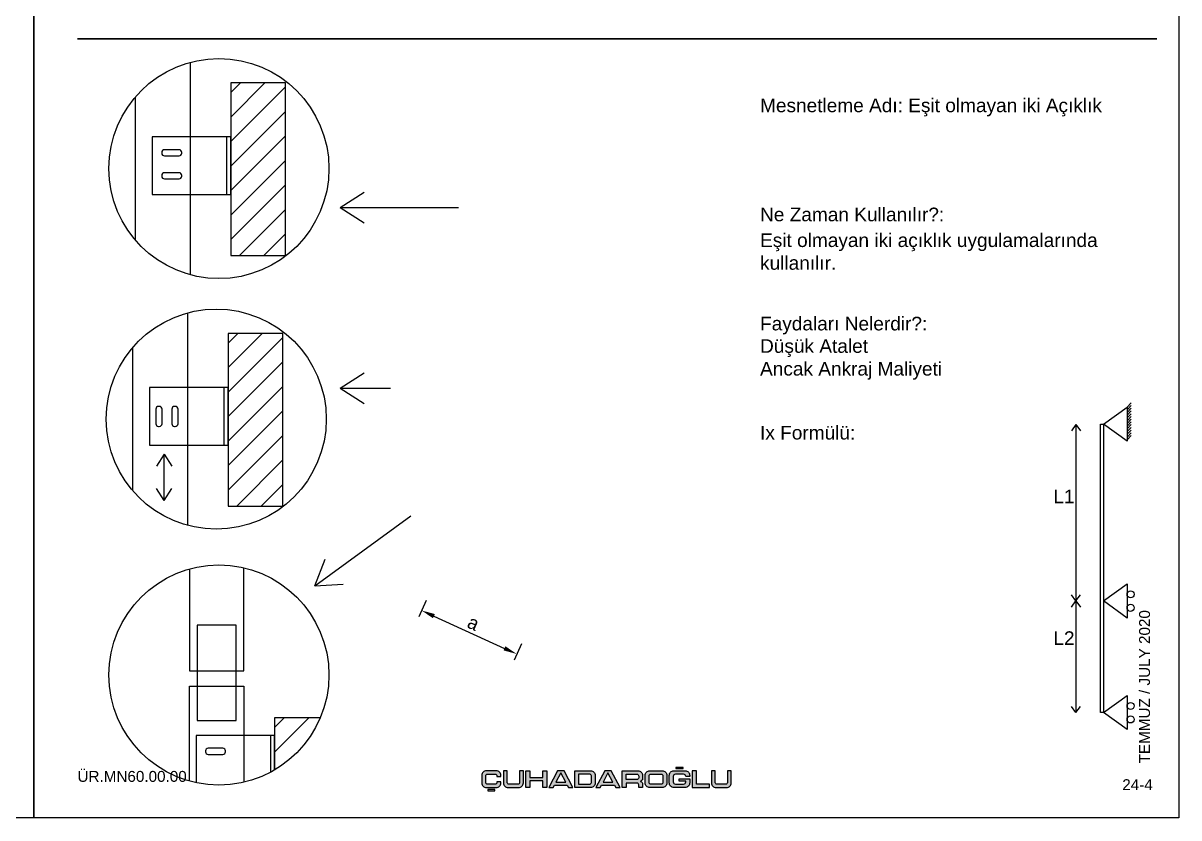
# Model space of a CAD drawing. Header units: millimetres. Extents: x 11916 to 12756, y 2720 to 3017.
# Drawn here: x 12544 to 12756, y 2720.1 to 2865.8 of the extents above; entities that cross this region are included whole.
import ezdxf

# ---------------------------------------------------------------- set-up
doc = ezdxf.new("R2010")
doc.units = ezdxf.units.MM
doc.layers.add('ANTET', color=7, linetype='Continuous')
doc.layers.add('ANTET_K', color=179, linetype='Continuous')
doc.dimstyles.new('ISO-25', dxfattribs={"dimtxt": 2.5, "dimasz": 2.5, "dimexe": 1.25, "dimexo": 0.625, "dimtad": 1, "dimtxsty": 'Standard', "dimcen": 2.5, "dimadec": 0, "dimazin": 0, "dimtfac": 1, "dimtmove": 0, "dimatfit": 3, "dimfxl": 1, "dimarcsym": 0})

# ---------------------------------------------------------------- blocks, each defined once
blk = doc.blocks.new('*D6')
at = {"layer": 'ANTET', "color": 0, "linetype": 'ByBlock', "lineweight": -2, "transparency": 16777216}
for p, q in [((12617.92, 2760), (12616.56, 2757.02)), ((12619.36, 2757.12), (12632.29, 2751.21)), ((12635.41, 2752.02), (12634.05, 2749.04))]:
    blk.add_line(p, q, dxfattribs=at)
at = {"layer": 'ANTET', "color": 0, "transparency": 16777216}
for points in [[(12619.53, 2757.5), (12619.18, 2756.74), (12617.08, 2758.16)], [(12632.46, 2751.59), (12632.12, 2750.84), (12634.56, 2750.18)]]:
    blk.add_solid(points, dxfattribs=at)
at = {"layer": 'Defpoints', "color": 0, "transparency": 16777216}
for p in [(12618.18, 2760.57), (12635.66, 2752.59), (12634.56, 2750.18)]:
    blk.add_point(p, dxfattribs=at)
at = {"layer": 'ANTET', "color": 0, "transparency": 16777216, "insert": (12626.6, 2755.87), "char_height": 2.5, "attachment_point": 5, "rotation": 335.4687}
blk.add_mtext('a', dxfattribs=at)
blk = doc.blocks.new('ÇUHADAROĞLU')
at = {"layer": 'ANTET'}
h = blk.add_hatch(color=7, dxfattribs=at)
h.paths.add_polyline_path([(159.1, 19.64, -0.414214), (159.42, 19.96), (160.84, 19.96, -0.414214), (161.16, 19.64), (161.16, 19.54), (161.9, 19.54), (161.9, 19.73, 0.414214), (161.05, 20.59), (159.21, 20.59, 0.414214), (158.36, 19.73), (158.36, 18.36, 0.414214), (159.21, 17.51), (161.05, 17.51, 0.414214), (161.9, 18.36), (161.9, 18.55), (161.16, 18.55), (161.16, 18.46, -0.414214), (160.84, 18.13), (159.42, 18.13, -0.414214), (159.1, 18.46)])
h.paths.add_polyline_path([(159.48, 17.12), (159.48, 16.9), (160.78, 16.9), (160.78, 17.12)])
h.paths.add_polyline_path([(165.15, 17.51, 0.414214), (166, 18.36), (166, 20.59), (165.29, 20.59), (165.29, 18.39, -0.414214), (165.03, 18.13), (163.32, 18.13, -0.414214), (163.06, 18.39), (163.06, 20.59), (162.35, 20.59), (162.35, 18.36, 0.414214), (163.2, 17.51)])
h.paths.add_polyline_path([(167.19, 18.73), (169.58, 18.73), (169.58, 17.51), (170.32, 17.51), (170.32, 20.59), (169.58, 20.59), (169.58, 19.36), (167.19, 19.36), (167.19, 20.59), (166.45, 20.59), (166.45, 17.51), (167.19, 17.51)])
h.paths.add_polyline_path([(170.66, 17.51), (171.46, 17.51), (171.69, 17.95), (174.05, 17.95), (174.29, 17.51), (175.09, 17.51), (173.48, 20.6), (172.27, 20.6)])
h.paths.add_polyline_path([(171.97, 18.49), (172.87, 20.23), (173.78, 18.49)], flags=16)
h.paths.add_polyline_path([(175.43, 17.51), (178.34, 17.51, 0.414214), (179.19, 18.36), (179.19, 19.73, 0.414214), (178.34, 20.59), (175.43, 20.59)])
h.paths.add_polyline_path([(176.14, 19.96), (178.15, 19.96, -0.414214), (178.47, 19.64), (178.47, 18.46, -0.414214), (178.15, 18.13), (176.14, 18.13)], flags=16)
h.paths.add_polyline_path([(180.34, 17.95), (182.7, 17.95), (182.94, 17.51), (183.74, 17.51), (182.13, 20.6), (180.92, 20.6), (179.31, 17.51), (180.11, 17.51)])
h.paths.add_polyline_path([(180.62, 18.49), (181.52, 20.23), (182.43, 18.49)], flags=16)
h.paths.add_polyline_path([(184.84, 18.34), (186.84, 18.34, -0.414214), (187.17, 18.02), (187.17, 17.51), (187.88, 17.51), (187.88, 18.21, 0.203358), (187.78, 18.44, 0.098259), (187.5, 18.62), (187.5, 18.7, 0.058399), (187.74, 18.83, 0.246853), (187.88, 19.09), (187.88, 19.73, 0.414214), (187.03, 20.59), (184.13, 20.59), (184.13, 17.51), (184.84, 17.51)])
h.paths.add_polyline_path([(184.84, 18.99), (184.84, 19.96), (186.82, 19.96, -0.414214), (187.17, 19.61), (187.17, 19.31, -0.414214), (186.84, 18.99)], flags=16)
h.paths.add_polyline_path([(191.45, 17.51, 0.414214), (192.31, 18.36), (192.31, 19.73, 0.414214), (191.45, 20.59), (189.19, 20.59, 0.414214), (188.33, 19.73), (188.33, 18.36, 0.414214), (189.19, 17.51)])
h.paths.add_polyline_path([(189.37, 18.13, -0.414214), (189.05, 18.46), (189.05, 19.64, -0.414214), (189.37, 19.96), (191.27, 19.96, -0.414214), (191.59, 19.64), (191.59, 18.46, -0.414214), (191.27, 18.13)], flags=16)
h.paths.add_polyline_path([(193.61, 17.51), (195.66, 17.51, 0.414214), (196.51, 18.36), (196.51, 19.11), (194.59, 19.11), (194.59, 18.7), (195.78, 18.7), (195.78, 18.54, -0.414214), (195.37, 18.13), (193.9, 18.13, -0.414214), (193.49, 18.54), (193.49, 19.55, -0.414214), (193.9, 19.96), (195.37, 19.96, -0.407741), (195.78, 19.56), (196.51, 19.56), (196.51, 19.73, 0.414214), (195.66, 20.59), (193.61, 20.59, 0.414214), (192.76, 19.73), (192.76, 18.36, 0.414214)])
h.paths.add_polyline_path([(195.28, 20.97), (195.28, 21.19), (193.99, 21.19), (193.99, 20.97)])
h.paths.add_polyline_path([(200.14, 17.51), (200.14, 18.13), (197.76, 18.13), (197.76, 20.59), (196.97, 20.59), (196.97, 17.51)])
h.paths.add_polyline_path([(201.2, 18.39), (201.2, 20.59), (200.48, 20.59), (200.48, 18.36, 0.414214), (201.34, 17.51), (203.28, 17.51, 0.414214), (204.13, 18.36), (204.13, 20.59), (203.42, 20.59), (203.42, 18.39, -0.414214), (203.16, 18.13), (201.46, 18.13, -0.414214)])
h = blk.add_hatch(color=7, dxfattribs=at)
h.paths.add_polyline_path([(159.1, 19.64, -0.414214), (159.42, 19.96), (160.84, 19.96, -0.414214), (161.16, 19.64), (161.16, 19.54), (161.9, 19.54), (161.9, 19.73, 0.414214), (161.05, 20.59), (159.21, 20.59, 0.414214), (158.36, 19.73), (158.36, 18.36, 0.414214), (159.21, 17.51), (161.05, 17.51, 0.414214), (161.9, 18.36), (161.9, 18.55), (161.16, 18.55), (161.16, 18.46, -0.414214), (160.84, 18.13), (159.42, 18.13, -0.414214), (159.1, 18.46)])
h.paths.add_polyline_path([(159.48, 17.12), (159.48, 16.9), (160.78, 16.9), (160.78, 17.12)])
h.paths.add_polyline_path([(165.15, 17.51, 0.414214), (166, 18.36), (166, 20.59), (165.29, 20.59), (165.29, 18.39, -0.414214), (165.03, 18.13), (163.32, 18.13, -0.414214), (163.06, 18.39), (163.06, 20.59), (162.35, 20.59), (162.35, 18.36, 0.414214), (163.2, 17.51)])
h.paths.add_polyline_path([(167.19, 18.73), (169.58, 18.73), (169.58, 17.51), (170.32, 17.51), (170.32, 20.59), (169.58, 20.59), (169.58, 19.36), (167.19, 19.36), (167.19, 20.59), (166.45, 20.59), (166.45, 17.51), (167.19, 17.51)])
h.paths.add_polyline_path([(170.66, 17.51), (171.46, 17.51), (171.69, 17.95), (174.05, 17.95), (174.29, 17.51), (175.09, 17.51), (173.48, 20.6), (172.27, 20.6)])
h.paths.add_polyline_path([(171.97, 18.49), (172.87, 20.23), (173.78, 18.49)], flags=16)
h.paths.add_polyline_path([(175.43, 17.51), (178.34, 17.51, 0.414214), (179.19, 18.36), (179.19, 19.73, 0.414214), (178.34, 20.59), (175.43, 20.59)])
h.paths.add_polyline_path([(176.14, 19.96), (178.15, 19.96, -0.414214), (178.47, 19.64), (178.47, 18.46, -0.414214), (178.15, 18.13), (176.14, 18.13)], flags=16)
h.paths.add_polyline_path([(180.34, 17.95), (182.7, 17.95), (182.94, 17.51), (183.74, 17.51), (182.13, 20.6), (180.92, 20.6), (179.31, 17.51), (180.11, 17.51)])
h.paths.add_polyline_path([(180.62, 18.49), (181.52, 20.23), (182.43, 18.49)], flags=16)
h.paths.add_polyline_path([(184.84, 18.34), (186.84, 18.34, -0.414214), (187.17, 18.02), (187.17, 17.51), (187.88, 17.51), (187.88, 18.21, 0.203358), (187.78, 18.44, 0.098259), (187.5, 18.62), (187.5, 18.7, 0.058399), (187.74, 18.83, 0.246853), (187.88, 19.09), (187.88, 19.73, 0.414214), (187.03, 20.59), (184.13, 20.59), (184.13, 17.51), (184.84, 17.51)])
h.paths.add_polyline_path([(184.84, 18.99), (184.84, 19.96), (186.82, 19.96, -0.414214), (187.17, 19.61), (187.17, 19.31, -0.414214), (186.84, 18.99)], flags=16)
h.paths.add_polyline_path([(191.45, 17.51, 0.414214), (192.31, 18.36), (192.31, 19.73, 0.414214), (191.45, 20.59), (189.19, 20.59, 0.414214), (188.33, 19.73), (188.33, 18.36, 0.414214), (189.19, 17.51)])
h.paths.add_polyline_path([(189.37, 18.13, -0.414214), (189.05, 18.46), (189.05, 19.64, -0.414214), (189.37, 19.96), (191.27, 19.96, -0.414214), (191.59, 19.64), (191.59, 18.46, -0.414214), (191.27, 18.13)], flags=16)
h.paths.add_polyline_path([(193.61, 17.51), (195.66, 17.51, 0.414214), (196.51, 18.36), (196.51, 19.11), (194.59, 19.11), (194.59, 18.7), (195.78, 18.7), (195.78, 18.54, -0.414214), (195.37, 18.13), (193.9, 18.13, -0.414214), (193.49, 18.54), (193.49, 19.55, -0.414214), (193.9, 19.96), (195.37, 19.96, -0.407741), (195.78, 19.56), (196.51, 19.56), (196.51, 19.73, 0.414214), (195.66, 20.59), (193.61, 20.59, 0.414214), (192.76, 19.73), (192.76, 18.36, 0.414214)])
h.paths.add_polyline_path([(195.28, 20.97), (195.28, 21.19), (193.99, 21.19), (193.99, 20.97)])
h.paths.add_polyline_path([(200.14, 17.51), (200.14, 18.13), (197.76, 18.13), (197.76, 20.59), (196.97, 20.59), (196.97, 17.51)])
h.paths.add_polyline_path([(201.2, 18.39), (201.2, 20.59), (200.48, 20.59), (200.48, 18.36, 0.414214), (201.34, 17.51), (203.28, 17.51, 0.414214), (204.13, 18.36), (204.13, 20.59), (203.42, 20.59), (203.42, 18.39, -0.414214), (203.16, 18.13), (201.46, 18.13, -0.414214)])
at = {"layer": 'ANTET', "color": 7}
for points in [[(159.42, 18.13, -0.414214), (159.1, 18.46), (159.1, 19.64, -0.414214), (159.42, 19.96), (160.84, 19.96, -0.414214), (161.16, 19.64), (161.16, 19.54), (161.9, 19.54), (161.9, 19.73, 0.414214), (161.05, 20.59), (159.21, 20.59, 0.414214), (158.36, 19.73), (158.36, 18.36, 0.414214), (159.21, 17.51), (161.05, 17.51, 0.414214), (161.9, 18.36), (161.9, 18.55), (161.16, 18.55), (161.16, 18.46, -0.414214), (160.84, 18.13)], [(159.42, 18.13, -0.414214), (159.1, 18.46), (159.1, 19.64, -0.414214), (159.42, 19.96), (160.84, 19.96, -0.414214), (161.16, 19.64), (161.16, 19.54), (161.9, 19.54), (161.9, 19.73, 0.414214), (161.05, 20.59), (159.21, 20.59, 0.414214), (158.36, 19.73), (158.36, 18.36, 0.414214), (159.21, 17.51), (161.05, 17.51, 0.414214), (161.9, 18.36), (161.9, 18.55), (161.16, 18.55), (161.16, 18.46, -0.414214), (160.84, 18.13)], [(165.03, 18.13), (163.32, 18.13, -0.414214), (163.06, 18.39), (163.06, 20.59), (162.35, 20.59), (162.35, 18.36, 0.414214), (163.2, 17.51), (165.15, 17.51, 0.414214), (166, 18.36), (166, 20.59), (165.29, 20.59), (165.29, 18.39, -0.414214)], [(165.03, 18.13), (163.32, 18.13, -0.414214), (163.06, 18.39), (163.06, 20.59), (162.35, 20.59), (162.35, 18.36, 0.414214), (163.2, 17.51), (165.15, 17.51, 0.414214), (166, 18.36), (166, 20.59), (165.29, 20.59), (165.29, 18.39, -0.414214)], [(175.43, 17.51), (175.43, 20.59), (178.34, 20.59, -0.414214), (179.19, 19.73), (179.19, 18.36, -0.414214), (178.34, 17.51)], [(175.43, 17.51), (175.43, 20.59), (178.34, 20.59, -0.414214), (179.19, 19.73), (179.19, 18.36, -0.414214), (178.34, 17.51)], [(178.47, 19.64, 0.414214), (178.15, 19.96), (176.14, 19.96), (176.14, 18.13), (178.15, 18.13, 0.414214), (178.47, 18.46)], [(178.47, 19.64, 0.414214), (178.15, 19.96), (176.14, 19.96), (176.14, 18.13), (178.15, 18.13, 0.414214), (178.47, 18.46)], [(187.88, 18.21), (187.88, 17.51), (187.17, 17.51), (187.17, 18.02, 0.414214), (186.84, 18.34), (184.84, 18.34), (184.84, 17.51), (184.13, 17.51), (184.13, 20.59), (187.03, 20.59, -0.414214), (187.88, 19.73), (187.88, 19.09, -0.246853), (187.74, 18.83, -0.058399), (187.5, 18.7), (187.5, 18.62, -0.098259), (187.78, 18.44, -0.203358)], [(187.88, 18.21), (187.88, 17.51), (187.17, 17.51), (187.17, 18.02, 0.414214), (186.84, 18.34), (184.84, 18.34), (184.84, 17.51), (184.13, 17.51), (184.13, 20.59), (187.03, 20.59, -0.414214), (187.88, 19.73), (187.88, 19.09, -0.246853), (187.74, 18.83, -0.058399), (187.5, 18.7), (187.5, 18.62, -0.098259), (187.78, 18.44, -0.203358)], [(186.82, 19.96, -0.414214), (187.17, 19.61), (187.17, 19.31, -0.414214), (186.84, 18.99), (184.84, 18.99), (184.84, 19.96)], [(186.82, 19.96, -0.414214), (187.17, 19.61), (187.17, 19.31, -0.414214), (186.84, 18.99), (184.84, 18.99), (184.84, 19.96)], [(191.45, 17.51), (189.19, 17.51, -0.414214), (188.33, 18.36), (188.33, 19.73, -0.414214), (189.19, 20.59), (191.45, 20.59, -0.414214), (192.31, 19.73), (192.31, 18.36, -0.414214)], [(191.45, 17.51), (189.19, 17.51, -0.414214), (188.33, 18.36), (188.33, 19.73, -0.414214), (189.19, 20.59), (191.45, 20.59, -0.414214), (192.31, 19.73), (192.31, 18.36, -0.414214)], [(191.59, 19.64), (191.59, 18.46, -0.414214), (191.27, 18.13), (189.37, 18.13, -0.414214), (189.05, 18.46), (189.05, 19.64, -0.414214), (189.37, 19.96), (191.27, 19.96, -0.414214)], [(191.59, 19.64), (191.59, 18.46, -0.414214), (191.27, 18.13), (189.37, 18.13, -0.414214), (189.05, 18.46), (189.05, 19.64, -0.414214), (189.37, 19.96), (191.27, 19.96, -0.414214)], [(195.78, 18.54), (195.78, 18.7), (194.59, 18.7), (194.59, 19.11), (196.51, 19.11), (196.51, 18.36, -0.414214), (195.66, 17.51), (193.61, 17.51, -0.414214), (192.76, 18.36), (192.76, 19.73, -0.414214), (193.61, 20.59), (195.66, 20.59, -0.414214), (196.51, 19.73), (196.51, 19.56), (195.78, 19.56, 0.407741), (195.37, 19.96), (193.9, 19.96, 0.414214), (193.49, 19.55), (193.49, 18.54, 0.414214), (193.9, 18.13), (195.37, 18.13, 0.414214)], [(195.78, 18.54), (195.78, 18.7), (194.59, 18.7), (194.59, 19.11), (196.51, 19.11), (196.51, 18.36, -0.414214), (195.66, 17.51), (193.61, 17.51, -0.414214), (192.76, 18.36), (192.76, 19.73, -0.414214), (193.61, 20.59), (195.66, 20.59, -0.414214), (196.51, 19.73), (196.51, 19.56), (195.78, 19.56, 0.407741), (195.37, 19.96), (193.9, 19.96, 0.414214), (193.49, 19.55), (193.49, 18.54, 0.414214), (193.9, 18.13), (195.37, 18.13, 0.414214)], [(201.34, 17.51), (203.28, 17.51, 0.414214), (204.13, 18.36), (204.13, 20.59), (203.42, 20.59), (203.42, 18.39, -0.414214), (203.16, 18.13), (201.46, 18.13, -0.414214), (201.2, 18.39), (201.2, 20.59), (200.48, 20.59), (200.48, 18.36, 0.414214)], [(201.34, 17.51), (203.28, 17.51, 0.414214), (204.13, 18.36), (204.13, 20.59), (203.42, 20.59), (203.42, 18.39, -0.414214), (203.16, 18.13), (201.46, 18.13, -0.414214), (201.2, 18.39), (201.2, 20.59), (200.48, 20.59), (200.48, 18.36, 0.414214)]]:
    blk.add_lwpolyline(points, format="xyb", close=True, dxfattribs=at)
for points in [[(167.19, 20.59), (167.19, 19.36), (169.58, 19.36), (169.58, 20.59), (170.32, 20.59), (170.32, 17.51), (169.58, 17.51), (169.58, 18.73), (167.19, 18.73), (167.19, 17.51), (166.45, 17.51), (166.45, 20.59)], [(167.19, 20.59), (167.19, 19.36), (169.58, 19.36), (169.58, 20.59), (170.32, 20.59), (170.32, 17.51), (169.58, 17.51), (169.58, 18.73), (167.19, 18.73), (167.19, 17.51), (166.45, 17.51), (166.45, 20.59)], [(171.46, 17.51), (171.69, 17.95), (174.05, 17.95), (174.29, 17.51), (175.09, 17.51), (173.48, 20.6), (172.27, 20.6), (170.66, 17.51)], [(171.46, 17.51), (171.69, 17.95), (174.05, 17.95), (174.29, 17.51), (175.09, 17.51), (173.48, 20.6), (172.27, 20.6), (170.66, 17.51)], [(171.97, 18.49), (173.78, 18.49), (172.87, 20.23)], [(171.97, 18.49), (173.78, 18.49), (172.87, 20.23)], [(180.11, 17.51), (180.34, 17.95), (182.7, 17.95), (182.94, 17.51), (183.74, 17.51), (182.13, 20.6), (180.92, 20.6), (179.31, 17.51)], [(180.11, 17.51), (180.34, 17.95), (182.7, 17.95), (182.94, 17.51), (183.74, 17.51), (182.13, 20.6), (180.92, 20.6), (179.31, 17.51)], [(180.62, 18.49), (182.43, 18.49), (181.52, 20.23)], [(180.62, 18.49), (182.43, 18.49), (181.52, 20.23)], [(193.99, 21.19), (193.99, 20.97), (195.28, 20.97), (195.28, 21.19)], [(193.99, 21.19), (193.99, 20.97), (195.28, 20.97), (195.28, 21.19)], [(196.97, 20.59), (196.97, 17.51), (200.14, 17.51), (200.14, 18.13), (197.76, 18.13), (197.76, 20.59)], [(196.97, 20.59), (196.97, 17.51), (200.14, 17.51), (200.14, 18.13), (197.76, 18.13), (197.76, 20.59)], [(159.48, 17.12), (159.48, 16.9), (160.78, 16.9), (160.78, 17.12)], [(159.48, 17.12), (159.48, 16.9), (160.78, 16.9), (160.78, 17.12)]]:
    blk.add_lwpolyline(points, close=True, dxfattribs=at)
blk = doc.blocks.new('ÜR.KTGR.1A')
at = {"insert": (-248.38, 1804.14), "char_height": 2, "width": 54.4479, "attachment_point": 1}
blk.add_mtext('{\\pxql;\\fArial Unicode MS|b0|i0|c0|p34;{\\C7;ÜR.MN60.00.00}}', dxfattribs=at)
blk = doc.blocks.new('MN60.S.1')
at = {"layer": 'ANTET_K', "color": 252}
blk.add_lwpolyline([(9907.25, 888.56), (9907.25, 1185.56), (10117.25, 1185.56), (10117.25, 888.56)], close=True, dxfattribs=at)
for name, p in [('ÜR.KTGR.1A', (10163.66, -906.98)), ('ÇUHADAROĞLU', (9831.04, 876.61))]:
    blk.add_blockref(name, p)

msp = doc.modelspace()

# ---------------------------------------------------------------- hatches: boundary and pattern name
h = msp.add_hatch()
h.set_pattern_fill('ANSI31', color=256, style=0)
h.set_pattern_definition([(45, (1490.4182, -98.014), (-2.245064, 2.245064), [])])
h.paths.add_polyline_path([(12582.125, 2823.218), (12592.144, 2823.218), (12592.144, 2854.851), (12582.125, 2854.851)])
h = msp.add_hatch()
h.set_pattern_fill('ANSI31', color=256, style=0)
h.set_pattern_definition([(45, (1489.929, -143.95), (-2.245064, 2.245064), [])])
h.paths.add_polyline_path([(12581.636, 2777.282), (12591.655, 2777.282), (12591.655, 2808.915), (12581.636, 2808.915)])
h = msp.add_hatch()
h.set_pattern_fill('ANSI31', color=256, style=0)
h.set_pattern_definition([(45, (1498.445, -214.4047), (-2.245064, 2.245064), [])])
edge = h.paths.add_edge_path()
edge.add_arc((12579.93, 2746.335), 20.175, 300.44347, 337.02568)
edge.add_line((12598.505, 2738.46), (12590.152, 2738.46))
edge.add_line((12590.152, 2738.46), (12590.152, 2728.941))

# ---------------------------------------------------------------- linework, layer by layer
for p, q in [((12581.343, 2844.96), (12581.343, 2834.378)), ((12602.166, 2832), (12606.556, 2834.815)), ((12602.166, 2832), (12623.893, 2832)), ((12602.166, 2832), (12606.556, 2829.186)), ((12602.166, 2798.924), (12606.556, 2801.739)), ((12580.854, 2799.024), (12580.854, 2788.443)), ((12602.166, 2798.924), (12611.423, 2798.924)), ((12602.166, 2798.924), (12606.556, 2796.11)), ((12746.451, 2795.446), (12747.228, 2796.223)), ((12746.451, 2795.446), (12747.228, 2796.223)), ((12746.451, 2795.446), (12747.228, 2796.223)), ((12746.451, 2795.446), (12747.228, 2796.223)), ((12746.451, 2794.946), (12747.228, 2795.723)), ((12746.451, 2794.946), (12747.228, 2795.723)), ((12746.451, 2794.946), (12747.228, 2795.723)), ((12746.451, 2794.946), (12747.228, 2795.723)), ((12746.451, 2794.446), (12747.228, 2795.223)), ((12746.451, 2794.446), (12747.228, 2795.223)), ((12746.451, 2794.446), (12747.228, 2795.223)), ((12746.451, 2794.446), (12747.228, 2795.223)), ((12746.451, 2793.946), (12747.228, 2794.723)), ((12746.451, 2793.946), (12747.228, 2794.723)), ((12746.451, 2793.946), (12747.228, 2794.723)), ((12746.451, 2793.946), (12747.228, 2794.723)), ((12746.451, 2793.446), (12747.228, 2794.223)), ((12746.451, 2793.446), (12747.228, 2794.223)), ((12746.451, 2793.446), (12747.228, 2794.223)), ((12746.451, 2793.446), (12747.228, 2794.223)), ((12746.451, 2792.946), (12747.228, 2793.723)), ((12746.451, 2792.946), (12747.228, 2793.723)), ((12746.451, 2792.946), (12747.228, 2793.723)), ((12746.451, 2792.946), (12747.228, 2793.723)), ((12737.083, 2792.225), (12736.25, 2791.096)), ((12737.083, 2792.225), (12737.083, 2759.894)), ((12737.083, 2792.225), (12737.915, 2791.096)), ((12746.451, 2792.446), (12747.228, 2793.223)), ((12746.451, 2792.446), (12747.228, 2793.223)), ((12746.451, 2792.446), (12747.228, 2793.223)), ((12746.451, 2792.446), (12747.228, 2793.223)), ((12746.451, 2791.946), (12747.228, 2792.723)), ((12746.451, 2791.946), (12747.228, 2792.723)), ((12746.451, 2791.946), (12747.228, 2792.723)), ((12746.451, 2791.946), (12747.228, 2792.723)), ((12746.451, 2791.446), (12747.228, 2792.223)), ((12746.451, 2791.446), (12747.228, 2792.223)), ((12746.451, 2791.446), (12747.228, 2792.223)), ((12746.451, 2791.446), (12747.228, 2792.223)), ((12746.451, 2790.946), (12747.228, 2791.723)), ((12746.451, 2790.946), (12747.228, 2791.723)), ((12746.451, 2790.946), (12747.228, 2791.723)), ((12746.451, 2790.946), (12747.228, 2791.723)), ((12746.451, 2790.446), (12747.228, 2791.223)), ((12746.451, 2790.446), (12747.228, 2791.223)), ((12746.451, 2790.446), (12747.228, 2791.223)), ((12746.451, 2790.446), (12747.228, 2791.223)), ((12746.451, 2789.946), (12747.228, 2790.723)), ((12746.451, 2789.946), (12747.228, 2790.723)), ((12746.451, 2789.946), (12747.228, 2790.723)), ((12746.451, 2789.946), (12747.228, 2790.723)), ((12746.451, 2789.446), (12747.228, 2790.223)), ((12746.451, 2789.446), (12747.228, 2790.223)), ((12746.451, 2789.446), (12747.228, 2790.223)), ((12746.451, 2789.446), (12747.228, 2790.223)), ((12569.888, 2786.781), (12568.481, 2784.586)), ((12569.888, 2778.306), (12569.888, 2786.781)), ((12569.888, 2786.781), (12571.295, 2784.586)), ((12569.888, 2778.306), (12568.481, 2780.501)), ((12569.888, 2778.306), (12571.295, 2780.501)), ((12597.536, 2762.697), (12615.107, 2775.476)), ((12597.536, 2762.697), (12599.432, 2767.555)), ((12742.112, 2767.297), (12742.112, 2739.433)), ((12597.536, 2762.697), (12602.742, 2763.003)), ((12737.083, 2759.894), (12736.25, 2761.023)), ((12736.25, 2758.765), (12737.083, 2759.894)), ((12737.083, 2759.894), (12737.915, 2761.023)), ((12737.083, 2759.894), (12737.915, 2758.765)), ((12737.083, 2759.894), (12737.083, 2739.433)), ((12737.083, 2739.433), (12736.25, 2740.562)), ((12589.37, 2735.241), (12589.37, 2728.504))]:
    msp.add_line(p, q)
at = {"const_width": 0.3}
msp.add_lwpolyline([(12553.992, 2862.969), (12751.934, 2862.969)], dxfattribs=at)
for points in [[(12574.69, 2819.684), (12574.69, 2858.649)], [(12564.558, 2852.234), (12564.558, 2826.099)], [(12574.201, 2773.748), (12574.201, 2812.713)], [(12564.069, 2806.298), (12564.069, 2780.163)], [(12574.518, 2765.77), (12574.518, 2747.114), (12584.494, 2747.114), (12584.494, 2765.987)], [(12574.518, 2726.899), (12574.518, 2744.298), (12584.494, 2744.298), (12584.494, 2726.683)], [(12737.083, 2739.433), (12737.915, 2740.562)], [(12598.505, 2738.46), (12590.152, 2738.46), (12590.152, 2728.941)], [(12590.152, 2728.941), (12590.152, 2735.241), (12575.737, 2735.241), (12575.737, 2726.6)]]:
    msp.add_lwpolyline(points)
for points in [[(12582.125, 2854.851), (12582.125, 2823.218), (12592.144, 2823.218), (12592.144, 2854.851)], [(12567.71, 2844.96), (12567.71, 2834.378), (12582.125, 2834.378), (12582.125, 2844.96)], [(12581.636, 2808.915), (12581.636, 2777.282), (12591.655, 2777.282), (12591.655, 2808.915)], [(12567.221, 2799.024), (12567.221, 2788.443), (12581.636, 2788.443), (12581.636, 2799.024)], [(12742.112, 2792.324), (12746.451, 2795.446), (12746.451, 2789.203)], [(12742.112, 2792.324), (12742.112, 2739.433), (12741.582, 2739.433), (12741.582, 2792.324)], [(12742.112, 2759.894), (12746.451, 2763.016), (12746.451, 2756.772)], [(12575.932, 2755.472), (12575.932, 2737.966), (12583.118, 2737.966), (12583.118, 2755.472)], [(12746.451, 2736.311), (12742.112, 2739.433), (12746.451, 2742.554)]]:
    msp.add_lwpolyline(points, close=True)
for points in [[(12569.441, 2842.125), (12569.441, 2841.991, 0.4142136), (12569.941, 2841.491), (12572.61, 2841.491, 0.4142136), (12573.11, 2841.991), (12573.11, 2842.125, 0.4142136), (12572.61, 2842.625), (12569.941, 2842.625, 0.4142136)], [(12569.441, 2837.906), (12569.441, 2837.772, 0.4142136), (12569.941, 2837.272), (12572.61, 2837.272, 0.4142136), (12573.11, 2837.772), (12573.11, 2837.906, 0.4142136), (12572.61, 2838.406), (12569.941, 2838.406, 0.4142136)], [(12569, 2795.557), (12568.865, 2795.557, 0.4142136), (12568.365, 2795.057), (12568.365, 2792.388, 0.4142136), (12568.865, 2791.888), (12569, 2791.888, 0.4142136), (12569.5, 2792.388), (12569.5, 2795.057, 0.4142136)], [(12571.928, 2795.557), (12571.794, 2795.557, 0.4142136), (12571.294, 2795.057), (12571.294, 2792.388, 0.4142136), (12571.794, 2791.888), (12571.928, 2791.888, 0.4142136), (12572.428, 2792.388), (12572.428, 2795.057, 0.4142136)], [(12577.468, 2732.406), (12577.468, 2732.272, 0.4142136), (12577.968, 2731.772), (12580.637, 2731.772, 0.4142136), (12581.137, 2732.272), (12581.137, 2732.406, 0.4142136), (12580.637, 2732.906), (12577.968, 2732.906, 0.4142136)]]:
    msp.add_lwpolyline(points, format="xyb", close=True)
for centre, radius in [((12579.93, 2839.166), 20.175), ((12579.441, 2793.23), 20.175), ((12579.93, 2746.335), 20.175), ((12747.101, 2761.116), 0.65), ((12747.101, 2758.647), 0.65), ((12747.101, 2740.655), 0.65), ((12747.101, 2738.186), 0.65)]:
    msp.add_circle(centre, radius)

# ---------------------------------------------------------------- block references
at = {"layer": 'ANTET', "color": 0}
for p in [(2428.714, 1831.58), (2638.714, 1831.58)]:
    msp.add_blockref('MN60.S.1', p, dxfattribs=at)

# ---------------------------------------------------------------- texts
at = {"attachment_point": 1}
for s, insert, char_height in [('{\\fArial|b0|i0|c162|p34;\\H0.8333x;Mesnetleme Adı: Eşit olmayan iki Açıklık\\P\\H1.2x;       }', (12679.162, 2851.996), 3), ('{\\fArial|b0|i0|c162|p34;Ne Zaman Kullanılır?:}', (12679.162, 2831.996), 2.4999), ('{\\fArial|b0|i0|c162|p34;Eşit olmayan iki açıklık uygulamalarında\\Pkullanılır.}', (12679.162, 2827.281), 2.4999), ('{\\fArial|b0|i0|c162|p34;Faydaları Nelerdir?:}', (12679.162, 2811.996), 2.4999), ('{\\fArial|b0|i0|c162|p34;Düşük Atalet\\PAncak Ankraj Maliyeti}', (12679.162, 2807.885), 2.4999), ('{\\fArial|b0|i0|c162|p34;Ix Formülü:}', (12679.162, 2791.996), 2.4999), ('{\\fArial|b0|i0|c162|p34;L1}', (12732.946, 2780.308), 2.4999), ('{\\fArial|b0|i0|c162|p34;L2}', (12732.946, 2754.335), 2.4999)]:
    msp.add_mtext(s, dxfattribs=dict(at, insert=insert, char_height=char_height))
at = {"insert": (12748.667, 2730.124), "char_height": 2, "width": 44.87301, "attachment_point": 1, "rotation": 90}
msp.add_mtext('{\\fArial Unicode MS|b0|i0|c0|p34;{\\C7;TEMMUZ / JULY 2020}}', dxfattribs=at)
at = {"insert": (12751.178, 2727.228), "char_height": 2, "width": 4.43689, "attachment_point": 3}
msp.add_mtext('{\\fArial Unicode MS|b0|i0|c0|p0;{\\C7;24-4}}', dxfattribs=at)

# ---------------------------------------------------------------- dimensions: what is measured, and where the dimension line sits
at = {"layer": 'ANTET', "color": 5}
dim = msp.add_aligned_dim(p1=(12618.184, 2760.567), p2=(12635.665, 2752.588), distance=-2.651, text='a', dimstyle='ISO-25', override={"dimarcsym": 1}, dxfattribs=at)
dim.commit()
dim.dimension.update_dxf_attribs({"geometry": '*D6', "text_midpoint": (12626.602, 2755.872)})

doc.saveas('drawing.dxf')
